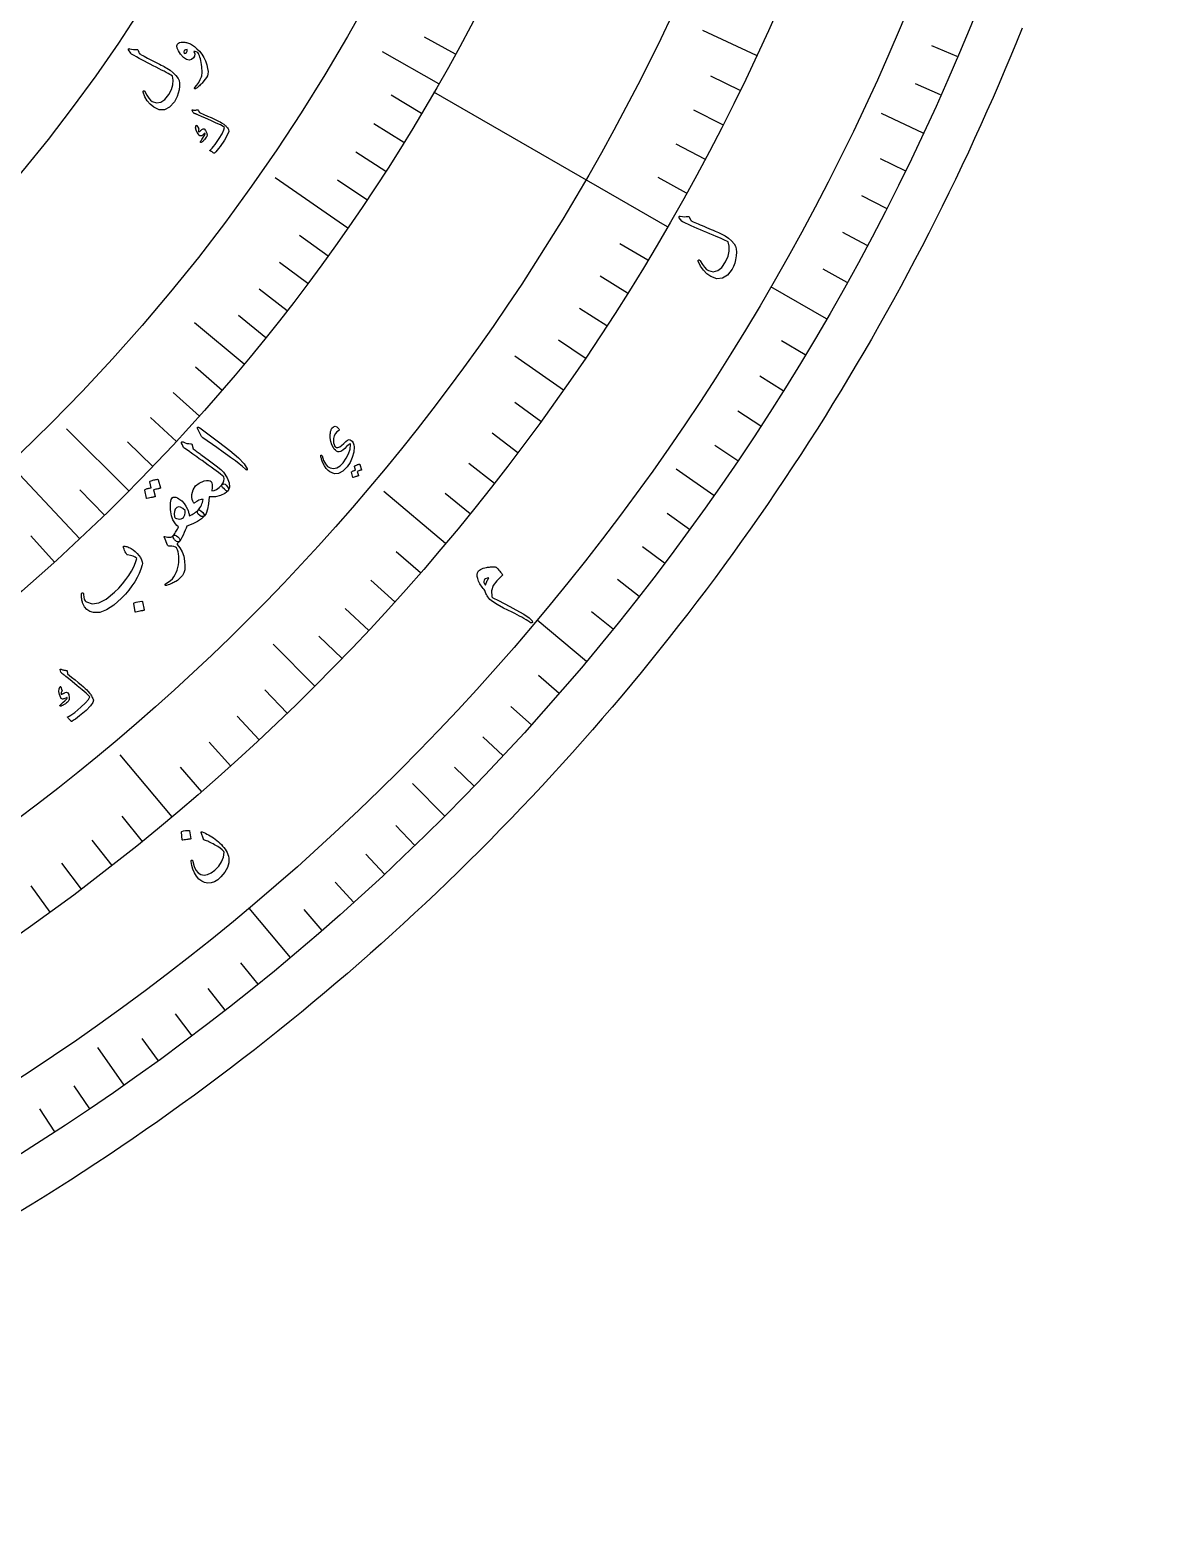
# Model space of a CAD drawing. Header units: millimetres. Extents: x -140 to 140, y -140 to 181.
# Drawn here: x 73.3 to 137.2, y -137.2 to -52.1 of the extents above; entities that cross this region are included whole.
import ezdxf

# ---------------------------------------------------------------- set-up
doc = ezdxf.new("R2010")
doc.units = ezdxf.units.MM
for name, color, linetype in [('CUT_OUTER', 1, 'Continuous'), ('ENGRAVE', 7, 'Continuous'), ('ENGRAVE_FINE', 8, 'Continuous'), ('TEXT', 5, 'Continuous')]:
    doc.layers.add(name, color=color, linetype=linetype)

msp = doc.modelspace()

# ---------------------------------------------------------------- linework, layer by layer
at = {"layer": 'CUT_OUTER'}
msp.add_lwpolyline([(129.9909, -51.9844), (129.6694, -52.781), (129.3431, -53.5757), (129.012, -54.3683), (128.6759, -55.1589), (128.3351, -55.9474), (127.9894, -56.7338), (127.6388, -57.518), (127.2835, -58.3001), (126.9234, -59.08), (126.5585, -59.8577), (126.1888, -60.6331), (125.8144, -61.4063), (125.4353, -62.1771), (125.0514, -62.9456), (124.6628, -63.7117), (124.2695, -64.4754), (123.8716, -65.2367), (123.469, -65.9955), (123.0617, -66.7519), (122.6498, -67.5057), (122.2333, -68.257), (121.8122, -69.0057), (121.3865, -69.7519), (120.9562, -70.4954), (120.5214, -71.2362), (120.082, -71.9744), (119.6381, -72.7098), (119.1897, -73.4426), (118.7368, -74.1725), (118.2795, -74.8997), (117.8177, -75.624), (117.3515, -76.3455), (116.8808, -77.0641), (116.4057, -77.7798), (115.9263, -78.4926), (115.4425, -79.2025), (114.9544, -79.9093), (114.4619, -80.6131), (113.9651, -81.314), (113.464, -82.0117), (112.9587, -82.7064), (112.4491, -83.3979), (111.9352, -84.0863), (111.4172, -84.7715), (110.8949, -85.4536), (110.3685, -86.1324), (109.8379, -86.808), (109.3032, -87.4803), (108.7644, -88.1494), (108.2215, -88.8151), (107.6745, -89.4774), (107.1234, -90.1364), (106.5683, -90.792), (106.0092, -91.4442), (105.4462, -92.0929), (104.8791, -92.7382), (104.3081, -93.38), (103.7332, -94.0183), (103.1543, -94.653), (102.5716, -95.2841), (101.985, -95.9117), (101.3946, -96.5357), (100.8004, -97.156), (100.2023, -97.7727), (99.6005, -98.3857), (98.9949, -98.9949), (98.3857, -99.6005), (97.7727, -100.2023), (97.156, -100.8004), (96.5357, -101.3946), (95.9117, -101.985), (95.2841, -102.5716), (94.653, -103.1543), (94.0183, -103.7332), (93.38, -104.3081), (92.7382, -104.8791), (92.0929, -105.4462), (91.4442, -106.0092), (90.792, -106.5683), (90.1364, -107.1234), (89.4774, -107.6745), (88.8151, -108.2215), (88.1494, -108.7644), (87.4803, -109.3032), (86.808, -109.8379), (86.1324, -110.3685), (85.4536, -110.8949), (84.7715, -111.4172), (84.0863, -111.9352), (83.3979, -112.4491), (82.7064, -112.9587), (82.0117, -113.464), (81.314, -113.9651), (80.6131, -114.4619), (79.9093, -114.9544), (79.2025, -115.4425), (78.4926, -115.9263), (77.7798, -116.4057), (77.0641, -116.8808), (76.3455, -117.3515), (75.624, -117.8177), (74.8997, -118.2795), (74.1725, -118.7368), (73.4426, -119.1897), (72.7098, -119.6381)], dxfattribs=at)
at = {"layer": 'ENGRAVE'}
for points in [[(114.8292, -53.5457), (111.7586, -52.1139)], [(96.6628, -55.1724), (93.4529, -53.3402)], [(109.7254, -63.35), (96.3886, -55.65)], [(124.3454, -57.9832), (121.9664, -56.8739)], [(91.466, -63.4165), (87.3242, -60.5448)], [(118.8187, -68.6), (115.636, -66.7625)], [(76.1525, -81.1695), (64.6577, -68.9175)], [(85.5531, -71.1924), (82.7121, -68.8283)], [(103.7866, -72.6721), (101.0113, -70.7289)], [(78.9657, -78.4354), (75.3899, -74.8836)], [(112.3877, -78.6947), (110.2374, -77.189)], [(97.0578, -81.4412), (93.5187, -78.4715)], [(105.1013, -88.1905), (102.2861, -85.8282)], [(89.5904, -89.5904), (87.1948, -87.1948)], [(81.4412, -97.0578), (78.4715, -93.5187)], [(97.0151, -97.0151), (95.1589, -95.1589)], [(88.1905, -105.1013), (85.8282, -102.2861)], [(78.6947, -112.3877), (77.189, -110.2374)]]:
    msp.add_lwpolyline(points, dxfattribs=at)
for radius in [137.2, 137.2, 133.525, 126.7, 126.7, 121.31, 111.3, 111.3, 105.42, 94.5, 94.5]:
    msp.add_circle((0, 0), radius, dxfattribs=at)
at = {"layer": 'ENGRAVE_FINE'}
for points in [[(97.613, -53.4732), (95.8449, -52.5047)], [(126.2933, -53.6083), (124.8435, -52.9929)], [(113.8772, -55.5416), (112.2162, -54.7315)], [(125.3384, -55.8043), (123.8996, -55.1637)], [(95.6825, -56.8555), (93.9494, -55.8256)], [(112.8905, -57.5206), (111.2439, -56.6816)], [(94.6724, -58.522), (92.9576, -57.4619)], [(111.8695, -59.482), (110.2378, -58.6145)], [(93.6328, -60.1713), (91.9368, -59.0814)], [(123.3145, -60.1445), (121.8989, -59.4541)], [(92.5639, -61.803), (90.8873, -60.6836)], [(110.8143, -61.4254), (109.198, -60.5295)], [(122.2461, -62.2875), (120.8428, -61.5725)], [(90.3395, -65.0113), (88.7031, -63.8337)], [(121.1404, -64.4115), (119.7498, -63.6721)], [(108.6031, -65.2553), (107.0191, -64.3035)], [(89.1846, -66.5868), (87.5692, -65.3807)], [(107.4477, -67.1408), (105.8805, -66.1615)], [(119.9978, -66.5159), (118.6203, -65.7523)], [(88.0017, -68.1425), (86.4077, -66.9082)], [(106.2596, -69.0058), (104.7097, -67.9993)], [(86.7911, -69.6779), (85.219, -68.4158)], [(105.0391, -70.8497), (103.507, -69.8164)], [(117.6034, -70.6632), (116.2533, -69.852)], [(84.2881, -72.6856), (82.7614, -71.3691)], [(116.3522, -72.7049), (115.0165, -71.8703)], [(82.9965, -74.157), (81.4932, -72.8138)], [(102.5025, -74.4724), (101.0074, -73.3862)], [(115.0656, -74.7245), (113.7447, -73.8667)], [(81.6787, -75.6061), (80.1992, -74.2367)], [(80.3349, -77.0324), (78.8798, -75.6371)], [(101.1871, -76.25), (99.7112, -75.1378)], [(113.744, -76.7213), (112.4382, -75.8405)], [(99.841, -78.0043), (98.3847, -76.8666)], [(77.5714, -79.8146), (76.1663, -78.3689)], [(98.4644, -79.7349), (97.0282, -78.5719)], [(110.9971, -80.6441), (109.7229, -79.7184)], [(74.7092, -82.4998), (73.356, -81.0055)], [(109.5728, -82.569), (108.3149, -81.6212)], [(95.6217, -83.1227), (94.227, -81.9103)], [(94.1564, -84.7788), (92.7831, -83.5423)], [(108.1151, -84.4688), (106.874, -83.4991)], [(92.6625, -86.4092), (91.311, -85.1489)], [(106.6244, -86.3428), (105.4004, -85.3516)], [(91.1404, -88.0132), (89.811, -86.7295)], [(103.5462, -90.0113), (102.3575, -88.978)], [(88.0132, -91.1404), (86.7295, -89.811)], [(101.9595, -91.8047), (100.789, -90.7508)], [(86.4092, -92.6625), (85.1489, -91.311)], [(100.3417, -93.5702), (99.1898, -92.496)], [(84.7788, -94.1564), (83.5423, -92.7831)], [(83.1227, -95.6217), (81.9103, -94.227)], [(98.6934, -95.3071), (97.5605, -94.213)], [(79.7349, -98.4644), (78.5719, -97.0282)], [(95.3071, -98.6934), (94.213, -97.5605)], [(78.0043, -99.841), (76.8666, -98.3847)], [(93.5702, -100.3417), (92.496, -99.1898)], [(76.25, -101.1871), (75.1378, -99.7112)], [(74.4724, -102.5025), (73.3862, -101.0074)], [(91.8047, -101.9595), (90.7508, -100.789)], [(90.0113, -103.5462), (88.978, -102.3575)], [(86.3428, -106.6244), (85.3516, -105.4004)], [(84.4688, -108.1151), (83.4991, -106.874)], [(82.569, -109.5728), (81.6212, -108.3149)], [(80.6441, -110.9971), (79.7184, -109.7229)], [(76.7213, -113.744), (75.8405, -112.4382)], [(74.7245, -115.0656), (73.8667, -113.7447)]]:
    msp.add_lwpolyline(points, dxfattribs=at)
at = {"layer": 'TEXT'}
for points in [[(78.9421, -53.234), (78.9346, -53.2191), (78.9318, -53.2047), (78.9337, -53.1907), (78.9403, -53.1772), (78.9509, -53.1662), (78.9646, -53.1602), (78.9815, -53.159), (79.0015, -53.1627), (79.1157, -53.1877), (79.2193, -53.202), (79.3123, -53.2056), (79.3945, -53.1983), (79.4223, -53.1985), (79.4469, -53.2097), (79.4683, -53.2321), (79.4865, -53.2656), (79.4937, -53.284), (79.5008, -53.3017), (79.5077, -53.3185), (79.5145, -53.3346), (79.5208, -53.3496), (79.5264, -53.3635), (79.5314, -53.3763), (79.5357, -53.3879), (79.5442, -53.4083), (79.5576, -53.4278), (79.5758, -53.4463), (79.5989, -53.4639), (79.67, -53.5051), (79.7483, -53.5488), (79.8336, -53.5953), (79.9261, -53.6444), (80.0256, -53.6964), (80.1319, -53.7515), (80.2451, -53.8098), (80.365, -53.8712), (80.4858, -53.9308), (80.5988, -53.9876), (80.704, -54.0416), (80.8015, -54.0929), (80.8916, -54.1413), (80.9747, -54.1868), (81.0509, -54.2294), (81.1201, -54.2691), (81.3193, -54.395), (81.4941, -54.5351), (81.6442, -54.6896), (81.7696, -54.8587), (81.8279, -54.9808), (81.8576, -55.1294), (81.8587, -55.3043), (81.8308, -55.5056), (81.7812, -55.7109), (81.7198, -55.894), (81.6466, -56.0547), (81.5619, -56.1931), (81.2859, -56.4951), (80.9961, -56.6465), (80.6934, -56.6477), (80.3783, -56.4992), (80.181, -56.3351), (80.0146, -56.1364), (79.8786, -55.9032), (79.773, -55.6359), (79.7685, -55.618), (79.7686, -55.6027), (79.7735, -55.5899), (79.7832, -55.5798), (79.7962, -55.5709), (79.8087, -55.566), (79.8206, -55.5649), (79.8319, -55.5678), (79.847, -55.5747), (79.8596, -55.5842), (79.8696, -55.5962), (79.8771, -55.6108), (79.9891, -55.8208), (80.0942, -55.9855), (80.1928, -56.1046), (80.2849, -56.1782), (80.5381, -56.2583), (80.7815, -56.2186), (81.0148, -56.0585), (81.2373, -55.7781), (81.3905, -55.4928), (81.4778, -55.2215), (81.4994, -54.9646), (81.4556, -54.7224), (81.3847, -54.6793), (81.3009, -54.6307), (81.2039, -54.5764), (81.094, -54.5166), (80.9706, -54.4513), (80.8334, -54.3805), (80.6823, -54.3043), (80.5174, -54.2225), (80.3485, -54.1364), (80.1828, -54.0508), (80.0202, -53.9659), (79.8608, -53.8816), (79.7047, -53.7977), (79.552, -53.714), (79.4028, -53.6304), (79.2571, -53.547), (79.1132, -53.4721), (79.0984, -53.4611), (79.0856, -53.4493), (79.0748, -53.4367), (79.0659, -53.4234)], [(81.9142, -53.4717), (81.7931, -53.2895), (81.7243, -53.1333), (81.7079, -53.003), (81.7438, -52.8984), (81.7903, -52.8484), (81.8554, -52.8132), (81.9391, -52.7927), (82.0415, -52.787), (82.0975, -52.7886), (82.1527, -52.7938), (82.2069, -52.8026), (82.2602, -52.8151), (82.3133, -52.8305), (82.367, -52.8484), (82.4212, -52.8687), (82.476, -52.8915), (82.5908, -52.9535), (82.7151, -53.0435), (82.8489, -53.1615), (82.9921, -53.3077), (83.1293, -53.4762), (83.2452, -53.6613), (83.3397, -53.8631), (83.4126, -54.0816), (83.4618, -54.2936), (83.4843, -54.4692), (83.4802, -54.6082), (83.4496, -54.7107), (83.3967, -54.801), (83.3281, -54.8999), (83.2438, -55.0072), (83.1438, -55.1228), (83.091, -55.1801), (83.0407, -55.232), (82.9927, -55.2787), (82.9472, -55.32), (82.9044, -55.3566), (82.8647, -55.3891), (82.8281, -55.4174), (82.7946, -55.4417), (82.7715, -55.4538), (82.7514, -55.4592), (82.7344, -55.458), (82.7204, -55.4501), (82.7113, -55.4349), (82.7102, -55.4185), (82.717, -55.401), (82.7317, -55.3822), (82.8498, -55.2373), (82.9516, -55.0866), (83.0368, -54.93), (83.1056, -54.7677), (83.1215, -54.7141), (83.133, -54.6508), (83.1401, -54.5778), (83.1429, -54.4952), (83.1413, -54.4029), (83.1353, -54.3011), (83.1249, -54.1896), (83.11, -54.0686), (83.0916, -53.9479), (83.0709, -53.8372), (83.0478, -53.7365), (83.0224, -53.6459), (82.9942, -53.5654), (82.9631, -53.4951), (82.9288, -53.435), (82.8916, -53.3851), (82.8105, -53.3478), (82.7478, -53.3237), (82.7033, -53.3128), (82.6772, -53.315), (82.72, -53.458), (82.7115, -53.5829), (82.6518, -53.6897), (82.5409, -53.7781), (82.3994, -53.8182), (82.2478, -53.7804), (82.0861, -53.6648), (81.9142, -53.4717)], [(82.2965, -53.2052), (82.1873, -53.2179), (82.1216, -53.2616), (82.0994, -53.3362), (82.1204, -53.4418), (82.1975, -53.4169), (82.2525, -53.3691), (82.2856, -53.2985), (82.2965, -53.2052)], [(82.6123, -56.6606), (82.6501, -56.6653), (82.6869, -56.6685), (82.7226, -56.6699), (82.7574, -56.6697), (82.7912, -56.6677), (82.8242, -56.6637), (82.8564, -56.6577), (82.8879, -56.6497), (82.9031, -56.6488), (82.9164, -56.6542), (82.9279, -56.6658), (82.9374, -56.6836), (82.9841, -56.7834), (82.9895, -56.7937), (82.9945, -56.8018), (82.999, -56.8078), (83.0031, -56.8116), (83.2437, -56.914), (83.4602, -57.0077), (83.6527, -57.0929), (83.821, -57.1695), (83.965, -57.2377), (84.0843, -57.2976), (84.1789, -57.3491), (84.2487, -57.3924), (84.3767, -57.4796), (84.4158, -57.5096), (84.4536, -57.5416), (84.4903, -57.5757), (84.5258, -57.6118), (84.56, -57.6502), (84.5927, -57.6911), (84.6241, -57.7343), (84.6541, -57.78), (84.6619, -57.9012), (84.5846, -58.1039), (84.4214, -58.3876), (84.1715, -58.7517), (84.0886, -58.862), (84.0089, -58.962), (83.9325, -59.0515), (83.8593, -59.1307), (83.8503, -59.1363), (83.8413, -59.1384), (83.8323, -59.1372), (83.8233, -59.1325), (83.782, -59.1069), (83.7447, -59.0834), (83.7113, -59.0619), (83.6818, -59.0424), (83.6558, -59.0247), (83.6331, -59.0085), (83.6137, -58.994), (83.5974, -58.9809), (83.5887, -58.9731), (83.5858, -58.9659), (83.5886, -58.9595), (83.5973, -58.9537), (83.6582, -58.906), (83.7266, -58.8374), (83.8023, -58.7477), (83.8853, -58.637), (84.1212, -58.2978), (84.2887, -58.0208), (84.3886, -57.8066), (84.4213, -57.6556), (84.3417, -57.6015), (84.1863, -57.519), (83.9551, -57.408), (83.6482, -57.2683), (83.3397, -57.1303), (83.1059, -57.0266), (82.9466, -56.9572), (82.8619, -56.9225), (82.8383, -56.9136), (82.8163, -56.9052), (82.7957, -56.8975), (82.7767, -56.8903), (82.7593, -56.8838), (82.7438, -56.8781), (82.7301, -56.8732), (82.7183, -56.8691), (82.6936, -56.8587), (82.6725, -56.8451), (82.655, -56.8283), (82.6411, -56.8084), (82.5755, -56.6918), (82.5716, -56.6832), (82.5701, -56.6759), (82.5712, -56.6698), (82.5747, -56.6649), (82.5823, -56.6612), (82.5911, -56.6593), (82.6011, -56.659), (82.6123, -56.6606)], [(82.7978, -57.5491), (82.8018, -57.5447), (82.8067, -57.5419), (82.8124, -57.5407), (82.8189, -57.5409), (82.8236, -57.5428), (82.8282, -57.5455), (82.8327, -57.5491), (82.8371, -57.5536), (82.9372, -57.7031), (82.9465, -57.7194), (82.9524, -57.7338), (82.9549, -57.7462), (82.9538, -57.7567), (82.9406, -57.7954), (82.9336, -57.8313), (82.9329, -57.8645), (82.9384, -57.8948), (82.9453, -57.9049), (82.9588, -57.9071), (82.9786, -57.9014), (83.005, -57.8878), (83.0201, -57.8769), (83.0351, -57.8653), (83.0502, -57.853), (83.0653, -57.84), (83.0805, -57.8261), (83.0959, -57.8112), (83.1116, -57.7952), (83.1275, -57.7782), (83.2003, -57.7319), (83.2712, -57.7501), (83.3401, -57.8327), (83.4069, -57.9801), (83.4212, -58.0317), (83.4285, -58.0776), (83.4288, -58.1176), (83.4221, -58.1518), (83.4081, -58.1847), (83.3828, -58.2261), (83.3462, -58.276), (83.2984, -58.3344), (83.2733, -58.3636), (83.2484, -58.3906), (83.2236, -58.4153), (83.1989, -58.4377), (83.1749, -58.4581), (83.152, -58.4769), (83.1303, -58.4941), (83.1097, -58.5097), (83.094, -58.5172), (83.0799, -58.5204), (83.0672, -58.5195), (83.0561, -58.5143), (83.0471, -58.5055), (83.0432, -58.4956), (83.0445, -58.4845), (83.051, -58.4722), (83.0738, -58.4346), (83.1003, -58.3925), (83.1305, -58.3457), (83.1644, -58.2943), (83.2275, -58.1983), (83.2732, -58.1208), (83.3015, -58.0619), (83.3124, -58.0217), (83.3123, -58.0153), (83.3098, -58.0103), (83.305, -58.0064), (83.2979, -58.0039), (83.2926, -58.0035), (83.2862, -58.0054), (83.2789, -58.0093), (83.2705, -58.0155), (83.2002, -58.0776), (83.1693, -58.1025), (83.139, -58.1211), (83.1092, -58.1333), (83.08, -58.1392), (83.0498, -58.1404), (83.0232, -58.1349), (83.0003, -58.1229), (82.9809, -58.1044), (82.8674, -57.9551), (82.7991, -57.8128), (82.7759, -57.6775), (82.7978, -57.5491)], [(110.4065, -62.8205), (110.3973, -62.8053), (110.3932, -62.7902), (110.3942, -62.775), (110.4002, -62.76), (110.4106, -62.7474), (110.4248, -62.7398), (110.4426, -62.7371), (110.4642, -62.7395), (110.5879, -62.7566), (110.6993, -62.7633), (110.7986, -62.7593), (110.8856, -62.7448), (110.9152, -62.7426), (110.9422, -62.7526), (110.9668, -62.7747), (110.9888, -62.8089), (110.998, -62.828), (111.0069, -62.8463), (111.0156, -62.8637), (111.024, -62.8802), (111.0319, -62.8958), (111.039, -62.9101), (111.0454, -62.9234), (111.0509, -62.9354), (111.0615, -62.9564), (111.0772, -62.9761), (111.0981, -62.9944), (111.1242, -63.0113), (111.2031, -63.0492), (111.2899, -63.0895), (111.3844, -63.132), (111.4868, -63.1767), (111.5968, -63.224), (111.7143, -63.274), (111.8394, -63.3269), (111.9719, -63.3825), (112.1052, -63.4361), (112.23, -63.4875), (112.3463, -63.5365), (112.4541, -63.5831), (112.5538, -63.6274), (112.6458, -63.6691), (112.7303, -63.7083), (112.807, -63.745), (113.0291, -63.8629), (113.2262, -63.9979), (113.3983, -64.1502), (113.5453, -64.3199), (113.6172, -64.445), (113.6609, -64.6004), (113.6763, -64.7862), (113.6633, -65.0022), (113.6275, -65.2242), (113.5774, -65.4236), (113.5131, -65.6002), (113.4347, -65.754), (113.1669, -66.0973), (112.8718, -66.2822), (112.5503, -66.3088), (112.2026, -66.1776), (111.9789, -66.0199), (111.785, -65.8228), (111.6208, -65.5863), (111.4859, -65.3108), (111.4796, -65.2922), (111.4785, -65.2759), (111.4827, -65.2619), (111.4921, -65.2503), (111.5052, -65.2397), (111.518, -65.2334), (111.5306, -65.2313), (111.543, -65.2334), (111.5595, -65.2394), (111.5737, -65.2484), (111.5854, -65.2604), (111.5946, -65.2753), (111.7313, -65.4893), (111.8569, -65.6555), (111.9718, -65.7739), (112.076, -65.8443), (112.3519, -65.9082), (112.6073, -65.8456), (112.8419, -65.6561), (113.0549, -65.3398), (113.1941, -65.0242), (113.2646, -64.7288), (113.2666, -64.4541), (113.2003, -64.2002), (113.1215, -64.16), (113.0284, -64.115), (112.9209, -64.0652), (112.7992, -64.0104), (112.6626, -63.9509), (112.511, -63.8867), (112.3441, -63.8178), (112.1621, -63.7443), (111.9755, -63.6663), (111.7923, -63.5888), (111.6125, -63.5117), (111.4361, -63.435), (111.2632, -63.3585), (111.094, -63.2819), (110.9285, -63.2051), (110.7667, -63.1283), (110.6075, -63.0604), (110.5909, -63.0499), (110.5764, -63.0384), (110.5638, -63.0259), (110.5533, -63.0124)], [(82.9276, -74.9502), (82.8875, -74.8463), (82.8886, -74.793), (82.9309, -74.7901), (83.0146, -74.8378), (84.0743, -75.6286), (84.7241, -76.1146), (85.2154, -76.5337), (85.5474, -76.8869), (85.7198, -77.1744), (85.7273, -77.2052), (85.7271, -77.2265), (85.7193, -77.2382), (85.7039, -77.2402), (85.6858, -77.2367), (85.6661, -77.228), (85.6446, -77.2142), (85.6215, -77.1952), (85.4486, -77.0393), (85.2581, -76.882), (85.0498, -76.7232), (84.824, -76.5629), (84.7659, -76.5199), (84.6077, -76.4055), (84.3493, -76.2194), (83.9911, -75.9616), (83.1917, -75.3952), (83.1516, -75.3624), (83.1181, -75.3284), (83.091, -75.2932), (83.0705, -75.2569)], [(90.9385, -74.9985), (90.8381, -75.0611), (90.7571, -75.1566), (90.6955, -75.2851), (90.6531, -75.4466), (90.6434, -75.5635), (90.6538, -75.6765), (90.6845, -75.7856), (90.7354, -75.8908), (90.7486, -75.9081), (90.7654, -75.9227), (90.7855, -75.9344), (90.8092, -75.9434), (90.9017, -75.9487), (91.0042, -75.9134), (91.1166, -75.8375), (91.239, -75.7209), (91.3582, -75.6046), (91.4595, -75.5322), (91.543, -75.5038), (91.6086, -75.5195), (91.7087, -75.5977), (91.7799, -75.689), (91.8222, -75.7934), (91.8356, -75.911), (91.8051, -76.2247), (91.727, -76.5221), (91.6014, -76.8027), (91.4283, -77.0664), (91.1896, -77.3124), (90.9465, -77.4414), (90.6997, -77.4535), (90.4493, -77.3491), (90.3385, -77.2606), (90.2349, -77.145), (90.1384, -77.0023), (90.049, -76.8326), (90.0273, -76.7817), (90.0073, -76.7314), (89.9891, -76.6817), (89.9726, -76.6327), (89.9579, -76.584), (89.9447, -76.5354), (89.9333, -76.4867), (89.9236, -76.4382), (89.922, -76.4152), (89.9266, -76.3997), (89.9373, -76.3918), (89.9542, -76.3913), (89.9702, -76.3967), (89.9831, -76.4056), (89.993, -76.4182), (89.9997, -76.4345), (90.0826, -76.6926), (90.1857, -76.892), (90.3093, -77.0324), (90.4537, -77.1136), (90.6507, -77.1464), (90.8406, -77.1096), (91.0233, -77.003), (91.1983, -76.8266), (91.3833, -76.5676), (91.517, -76.307), (91.5994, -76.0451), (91.6306, -75.7824), (91.6297, -75.7643), (91.6235, -75.7527), (91.6121, -75.7475), (91.5953, -75.7486), (91.548, -75.7704), (91.4813, -75.821), (91.3952, -75.9002), (91.2896, -76.0082), (91.1772, -76.1138), (91.0753, -76.1808), (90.984, -76.2093), (90.9032, -76.1994), (90.8286, -76.1636), (90.7605, -76.1139), (90.699, -76.0504), (90.6439, -75.973), (90.5552, -75.7975), (90.4966, -75.6085), (90.4678, -75.4059), (90.4688, -75.1896), (90.472, -75.1347), (90.4777, -75.0836), (90.486, -75.0362), (90.4967, -74.9926), (90.5096, -74.9528), (90.5244, -74.9169), (90.5412, -74.8847), (90.5598, -74.8564), (90.6532, -74.7627), (90.7494, -74.7372), (90.8484, -74.7801), (90.9502, -74.8914), (90.971, -74.9293), (90.976, -74.9598), (90.9652, -74.9829), (90.9385, -74.9985)], [(82.0881, -75.9479), (82.0478, -75.8624), (82.0154, -75.7949), (81.991, -75.7456), (81.9746, -75.7144), (81.9653, -75.6933), (81.9622, -75.6744), (81.9653, -75.6576), (81.9746, -75.643), (81.9902, -75.6311), (82.0085, -75.6261), (82.0295, -75.6281), (82.0532, -75.6371), (82.1675, -75.6831), (82.2792, -75.715), (82.3883, -75.7328), (82.4949, -75.7365), (82.5271, -75.7397), (82.5524, -75.7553), (82.5708, -75.7834), (82.5824, -75.824), (82.6266, -76.0221), (82.6868, -76.0667), (82.746, -76.1105), (82.8043, -76.1533), (82.8616, -76.1952), (82.9179, -76.2362), (82.9732, -76.2763), (83.0276, -76.3154), (83.0809, -76.3537), (83.5749, -76.7077), (83.9529, -76.9933), (84.2145, -77.2109), (84.3596, -77.3608), (84.5692, -77.6912), (84.6846, -77.9781), (84.7057, -78.2212), (84.6327, -78.4204), (84.629, -78.4244), (84.6253, -78.4283), (84.6217, -78.4323), (84.618, -78.4363), (84.5739, -78.4393), (84.5092, -78.4074), (84.4237, -78.3405), (84.3174, -78.2387), (84.281, -78.198), (84.2623, -78.1599), (84.2612, -78.1245), (84.2779, -78.0916), (84.351, -77.9726), (84.3921, -77.8554), (84.4011, -77.74), (84.3783, -77.6265), (84.2924, -77.5536), (84.1926, -77.473), (84.079, -77.3847), (83.9516, -77.2885), (83.811, -77.1848), (83.6581, -77.0737), (83.4928, -76.9552), (83.3151, -76.8293), (83.1417, -76.7042), (82.9855, -76.5921), (82.8465, -76.4931), (82.7247, -76.4072), (82.6205, -76.3339), (82.5344, -76.2727), (82.4662, -76.2237), (82.4162, -76.1868), (82.1555, -76.0175), (82.1322, -75.9981), (82.1132, -75.9801), (82.0985, -75.9634), (82.0881, -75.9479)], [(91.8552, -77.0342), (91.8547, -77.028), (91.8566, -77.0216), (91.8611, -77.015), (91.868, -77.0081), (91.9001, -76.9898), (91.9325, -76.9731), (91.9652, -76.958), (91.9982, -76.9447), (92.0318, -76.933), (92.0663, -76.9229), (92.1017, -76.9144), (92.138, -76.9075), (92.1471, -76.9078), (92.1545, -76.9108), (92.1602, -76.9165), (92.1643, -76.9248), (92.2583, -77.2245), (92.258, -77.2303), (92.2536, -77.2355), (92.2451, -77.2403), (92.2325, -77.2444), (92.2226, -77.2463), (92.2078, -77.2503), (92.188, -77.2565), (92.1632, -77.2649), (92.1332, -77.2755), (92.0976, -77.2883), (92.0564, -77.3034), (92.0097, -77.3207), (92.0801, -77.5556), (92.081, -77.5644), (92.077, -77.5715), (92.0682, -77.5768), (92.0547, -77.5805), (92.0429, -77.5836), (92.0248, -77.5889), (92.0004, -77.5963), (91.9695, -77.6059), (91.932, -77.618), (91.8876, -77.6328), (91.8362, -77.6505), (91.7779, -77.671), (91.7704, -77.6718), (91.7648, -77.6703), (91.7613, -77.6664), (91.7597, -77.6602), (91.6776, -77.3642), (91.6771, -77.358), (91.6791, -77.3516), (91.6835, -77.345), (91.6904, -77.3381), (91.7167, -77.3216), (91.7436, -77.3068), (91.7711, -77.2936), (91.7991, -77.282), (91.8276, -77.272), (91.8563, -77.2633), (91.8854, -77.256), (91.9146, -77.25)], [(80.1629, -77.9233), (80.1626, -77.9139), (80.1662, -77.9045), (80.1734, -77.8951), (80.1845, -77.8856), (80.2347, -77.8624), (80.2852, -77.8416), (80.3361, -77.8234), (80.3872, -77.8078), (80.4391, -77.7947), (80.4923, -77.7842), (80.5467, -77.7762), (80.6024, -77.7707), (80.6161, -77.7725), (80.6271, -77.7781), (80.6353, -77.7874), (80.6409, -77.8005), (80.7585, -78.2664), (80.7575, -78.2752), (80.7504, -78.2825), (80.7371, -78.2885), (80.7177, -78.2931), (80.7025, -78.2945), (80.6797, -78.2985), (80.6491, -78.3052), (80.6108, -78.3145), (80.5643, -78.3264), (80.5092, -78.3409), (80.4455, -78.358), (80.373, -78.3777), (80.4596, -78.7428), (80.4601, -78.7562), (80.4534, -78.7664), (80.4397, -78.7733), (80.4187, -78.7769), (80.4007, -78.78), (80.3727, -78.7854), (80.3349, -78.7933), (80.2873, -78.8035), (80.2293, -78.8165), (80.1606, -78.8327), (80.0811, -78.8522), (79.9908, -78.8749), (79.9793, -78.8751), (79.971, -78.872), (79.966, -78.8657), (79.9642, -78.856), (79.8655, -78.3969), (79.8653, -78.3875), (79.8689, -78.3781), (79.8762, -78.3687), (79.8873, -78.3593), (79.9286, -78.3381), (79.9706, -78.3195), (80.0134, -78.3034), (80.0569, -78.2899), (80.101, -78.2787), (80.1453, -78.2696), (80.19, -78.2625), (80.2349, -78.2576)], [(84.2779, -78.0916), (84.3402, -78.0417), (84.4023, -78.0265), (84.4643, -78.0461), (84.5261, -78.1004), (84.6017, -78.2062), (84.6446, -78.2948), (84.655, -78.3662), (84.6327, -78.4204), (84.4463, -78.588), (84.2027, -78.703), (83.9022, -78.7649), (83.5451, -78.7733), (83.5053, -79.1709), (83.4459, -79.4854), (83.3679, -79.7165), (83.2717, -79.8641), (83.2228, -79.8966), (83.1626, -79.904), (83.091, -79.8864), (83.0081, -79.8437), (82.9175, -79.7674), (82.8731, -79.6895), (82.8748, -79.6102), (82.9226, -79.5293), (82.9743, -79.4637), (83.0214, -79.3951), (83.0639, -79.3234), (83.1017, -79.2488), (83.1346, -79.1709), (83.1624, -79.0896), (83.185, -79.0049), (83.2024, -78.9167), (83.0832, -78.9321), (82.9612, -78.9716), (82.8365, -79.0353), (82.7089, -79.1231), (82.6952, -79.1291), (82.6805, -79.1276), (82.6646, -79.1184), (82.6476, -79.1017), (82.6058, -79.0264), (82.578, -78.9237), (82.5642, -78.7937), (82.5643, -78.6364), (82.6243, -78.3661), (82.7591, -78.1479), (82.969, -77.9814), (83.2544, -77.8661), (83.3957, -77.8359), (83.5113, -77.831), (83.6014, -77.8517), (83.6658, -77.8979), (83.7076, -77.9772), (83.7259, -78.0935), (83.7206, -78.2468), (83.6914, -78.4372), (83.8308, -78.4122), (83.9751, -78.3463), (84.1242, -78.2394), (84.2779, -78.0916)], [(81.4507, -78.8186), (81.4561, -78.8132), (81.4614, -78.8085), (81.4664, -78.8046), (81.4711, -78.8013), (81.4759, -78.7986), (81.4809, -78.796), (81.4862, -78.7937), (81.4917, -78.7916), (81.5672, -78.7836), (81.647, -78.7953), (81.731, -78.8267), (81.8192, -78.878), (81.9782, -79.0029), (82.1129, -79.1444), (82.2232, -79.3024), (82.309, -79.4771), (82.3264, -79.521), (82.3428, -79.5659), (82.3583, -79.6117), (82.3729, -79.6585), (82.3865, -79.7063), (82.3991, -79.7551), (82.4108, -79.8049), (82.4215, -79.8556), (82.4989, -79.816), (82.5721, -79.7762), (82.6414, -79.7362), (82.7065, -79.6959), (82.7674, -79.6553), (82.8237, -79.6139), (82.8754, -79.5719), (82.9226, -79.5293), (82.9455, -79.5176), (82.9768, -79.5214), (83.0164, -79.5407), (83.0645, -79.5755), (83.1775, -79.6726), (83.2498, -79.753), (83.2812, -79.8169), (83.2717, -79.8641), (83.1097, -80.0308), (82.889, -80.184), (82.6097, -80.3234), (82.2719, -80.4484), (82.2321, -80.5621), (82.1831, -80.685), (82.1248, -80.8171), (82.0574, -80.9583), (81.9869, -81.0966), (81.9271, -81.2047), (81.8782, -81.2826), (81.8402, -81.3304), (81.8135, -81.3468), (81.7791, -81.3499), (81.7372, -81.3397), (81.6876, -81.3162), (81.6618, -81.3002), (81.6376, -81.2826), (81.6151, -81.2633), (81.5943, -81.2423), (81.5746, -81.2202), (81.5557, -81.1973), (81.5375, -81.1737), (81.52, -81.1493), (81.4929, -81.0995), (81.48, -81.0562), (81.4814, -81.0195), (81.4971, -80.9894), (81.5417, -80.9248), (81.584, -80.8609), (81.6242, -80.7976), (81.6622, -80.7351), (81.6985, -80.6728), (81.7335, -80.6103), (81.7673, -80.5475), (81.7999, -80.4845), (81.7069, -80.4072), (81.6227, -80.314), (81.5475, -80.2051), (81.4811, -80.0805), (81.4365, -79.9711), (81.3996, -79.8586), (81.3704, -79.7431), (81.3489, -79.6244), (81.3355, -79.5021), (81.3307, -79.3758), (81.3344, -79.2455), (81.3466, -79.1111), (81.363, -79.0133), (81.3858, -78.9319), (81.415, -78.867), (81.4507, -78.8186)], [(81.6924, -79.3876), (81.61, -79.4825), (81.561, -79.6015), (81.5453, -79.7449), (81.563, -79.9127), (81.5808, -79.956), (81.6217, -79.991), (81.6859, -80.0177), (81.7733, -80.036), (81.8681, -80.0399), (81.9509, -80.0272), (82.0216, -79.998), (82.0803, -79.9523), (82.1272, -79.8853), (82.1591, -79.7961), (82.1758, -79.6849), (82.1772, -79.5516), (82.0425, -79.4319), (81.9168, -79.3647), (81.8001, -79.35), (81.6924, -79.3876)], [(78.7222, -81.5962), (78.7794, -81.6039), (78.8378, -81.6171), (78.8973, -81.6358), (78.9579, -81.6599), (79.0194, -81.6892), (79.0816, -81.7234), (79.1444, -81.7626), (79.2079, -81.8068), (79.3279, -81.9029), (79.4365, -82.0082), (79.5335, -82.1228), (79.6189, -82.2467), (79.6838, -82.368), (79.7232, -82.4785), (79.7371, -82.5782), (79.7253, -82.667), (79.6461, -82.9059), (79.5478, -83.1449), (79.4301, -83.384), (79.2933, -83.623), (79.1366, -83.8613), (78.9598, -84.0984), (78.7627, -84.334), (78.5453, -84.5681), (78.1026, -84.9689), (77.6855, -85.2387), (77.2953, -85.378), (76.9332, -85.3874), (76.7261, -85.3257), (76.5548, -85.2127), (76.4192, -85.0487), (76.319, -84.8339), (76.3037, -84.782), (76.2903, -84.7269), (76.279, -84.6686), (76.2698, -84.6071), (76.2625, -84.5424), (76.2573, -84.4745), (76.2541, -84.4034), (76.2529, -84.3291), (76.2544, -84.3064), (76.2605, -84.2877), (76.2712, -84.2731), (76.2863, -84.2626), (76.2987, -84.2578), (76.3122, -84.2573), (76.3269, -84.2611), (76.3429, -84.2693), (76.3557, -84.279), (76.3647, -84.2913), (76.3696, -84.3063), (76.3707, -84.3239), (76.3735, -84.3952), (76.3811, -84.4649), (76.3935, -84.533), (76.4106, -84.5994), (76.4334, -84.6571), (76.4623, -84.7066), (76.4973, -84.7479), (76.5384, -84.7809), (76.8669, -84.8937), (77.2445, -84.8389), (77.6706, -84.6155), (78.1434, -84.2226), (78.3817, -83.9832), (78.5973, -83.7429), (78.7904, -83.502), (78.9608, -83.2606), (79.1088, -83.0186), (79.2348, -82.7759), (79.3387, -82.5327), (79.4205, -82.289), (79.3276, -82.2246), (79.206, -82.1711), (79.0559, -82.1282), (78.8772, -82.0959), (78.8651, -82.088), (78.8474, -82.0687), (78.8242, -82.0378), (78.7956, -81.9955), (78.7938, -81.9902), (78.792, -81.9859), (78.7901, -81.9826), (78.7883, -81.9802), (78.7533, -81.9187), (78.7185, -81.846), (78.6838, -81.7618), (78.6493, -81.6664), (78.6429, -81.6334), (78.6529, -81.6107), (78.6793, -81.5983), (78.7222, -81.5962)], [(81.1722, -81.5276), (80.987, -81.1051), (80.9759, -81.0678), (80.9767, -81.0433), (80.9893, -81.0316), (81.0138, -81.0328), (81.0989, -81.0541), (81.1754, -81.0687), (81.2435, -81.0766), (81.3029, -81.0779), (81.3582, -81.0691), (81.4096, -81.0508), (81.4572, -81.023), (81.5009, -80.9856), (81.5514, -80.9558), (81.6114, -80.9583), (81.681, -80.9931), (81.7601, -81.0601), (81.8284, -81.1392), (81.8651, -81.21), (81.8703, -81.2724), (81.844, -81.3265), (81.8147, -81.359), (81.7838, -81.3909), (81.7516, -81.4224), (81.7178, -81.4533), (81.7138, -81.4603), (81.713, -81.4696), (81.7156, -81.4813), (81.7215, -81.4953), (81.8809, -81.6955), (82.0052, -81.9205), (82.0941, -82.1703), (82.1473, -82.4451), (82.1658, -82.7114), (82.1507, -82.936), (82.1022, -83.1186), (82.0205, -83.2591), (81.9231, -83.3706), (81.8272, -83.466), (81.7331, -83.5455), (81.6407, -83.609), (81.5917, -83.6362), (81.5381, -83.6641), (81.4799, -83.6926), (81.4172, -83.7218), (81.3496, -83.7509), (81.277, -83.7793), (81.1994, -83.8068), (81.1168, -83.8335), (81.0967, -83.8408), (81.0791, -83.8438), (81.064, -83.8425), (81.0514, -83.8369), (81.0371, -83.8269), (81.028, -83.8166), (81.0242, -83.8058), (81.0257, -83.7945), (81.0296, -83.7818), (81.0369, -83.7706), (81.0474, -83.7608), (81.0613, -83.7526), (81.2091, -83.6571), (81.3366, -83.5565), (81.4441, -83.4508), (81.5313, -83.3402), (81.605, -83.218), (81.6675, -83.089), (81.719, -82.9533), (81.7593, -82.811), (81.789, -82.6619), (81.8085, -82.5062), (81.8177, -82.3439), (81.8168, -82.1751), (81.8022, -82.0346), (81.7749, -81.9076), (81.735, -81.7941), (81.6825, -81.6941), (81.6224, -81.6478), (81.5331, -81.6155), (81.4147, -81.597), (81.2671, -81.5923), (81.2383, -81.5883), (81.2129, -81.5762), (81.1908, -81.556), (81.1722, -81.5276)], [(99.3046, -84.1339), (99.2519, -84.0712), (99.2009, -84.007), (99.1515, -83.9413), (99.1037, -83.8742), (99.0585, -83.8055), (99.0167, -83.7352), (98.9784, -83.6633), (98.9434, -83.5898), (98.8888, -83.4463), (98.8583, -83.3201), (98.8521, -83.2112), (98.8701, -83.1195), (98.9335, -83.0101), (99.0412, -82.9215), (99.1933, -82.8535), (99.3898, -82.8059), (99.4481, -82.7962), (99.5065, -82.7883), (99.5651, -82.7821), (99.6239, -82.7777), (99.683, -82.7747), (99.7428, -82.773), (99.8031, -82.7726), (99.864, -82.7735), (99.8976, -82.776), (99.9268, -82.7829), (99.9514, -82.7943), (99.9716, -82.8101), (100.0401, -82.8891), (100.101, -82.9601), (100.1541, -83.0231), (100.1996, -83.078), (100.2367, -83.1241), (100.2651, -83.1604), (100.2848, -83.187), (100.2956, -83.2038), (100.3041, -83.2302), (100.3029, -83.2544), (100.2921, -83.2764), (100.2716, -83.2961), (99.9777, -83.5629), (99.783, -83.8455), (99.6872, -84.1446), (99.6906, -84.4609), (99.699, -84.4901), (99.7119, -84.514), (99.7293, -84.5325), (99.7513, -84.5457), (100.0694, -84.6974), (100.396, -84.8605), (100.7309, -85.0352), (101.0743, -85.2215), (101.5256, -85.4845), (101.8328, -85.6949), (101.9956, -85.8531), (102.0137, -85.9591), (101.9906, -85.9767), (101.9578, -85.9783), (101.9152, -85.9641), (101.8629, -85.9339), (101.76, -85.8637), (101.6504, -85.7936), (101.534, -85.7237), (101.4108, -85.654), (101.2815, -85.5841), (101.1469, -85.5138), (101.0067, -85.443), (100.8612, -85.3717), (100.3739, -85.1318), (99.999, -84.9281), (99.7362, -84.7614), (99.5853, -84.6319), (99.5242, -84.561), (99.4709, -84.4921), (99.4254, -84.4253), (99.3876, -84.3606), (99.3571, -84.2987), (99.333, -84.2403), (99.3156, -84.1853), (99.3046, -84.1339)], [(99.3318, -83.8119), (99.3472, -83.7636), (99.3653, -83.7143), (99.3863, -83.6642), (99.41, -83.6131), (99.4364, -83.5613), (99.4652, -83.5091), (99.4964, -83.4564), (99.53, -83.4033), (99.4226, -83.4276), (99.3409, -83.4575), (99.2848, -83.4933), (99.2543, -83.535), (99.2378, -83.6012), (99.2452, -83.6694), (99.2766, -83.7396), (99.3318, -83.8119)], [(79.2404, -84.8755), (79.2408, -84.866), (79.245, -84.8565), (79.2531, -84.8471), (79.2649, -84.8379), (79.3713, -84.7964), (79.4796, -84.7658), (79.5899, -84.7461), (79.7022, -84.7374), (79.7158, -84.7394), (79.7259, -84.7446), (79.7325, -84.7532), (79.7356, -84.765), (79.8274, -85.239), (79.8271, -85.2526), (79.8197, -85.2628), (79.8052, -85.2694), (79.7837, -85.2725), (79.7651, -85.2752), (79.7363, -85.2801), (79.6973, -85.2871), (79.6482, -85.2962), (79.5883, -85.308), (79.5173, -85.3227), (79.4352, -85.3405), (79.3418, -85.3613), (79.3283, -85.3628), (79.3188, -85.3607), (79.3133, -85.3547), (79.3118, -85.3451)], [(75.0916, -88.6217), (75.1304, -88.6377), (75.1685, -88.6517), (75.2061, -88.6636), (75.243, -88.6734), (75.2795, -88.681), (75.3157, -88.6864), (75.3517, -88.6893), (75.3873, -88.69), (75.4037, -88.6934), (75.4163, -88.703), (75.4251, -88.7186), (75.4301, -88.7403), (75.4506, -88.8598), (75.4534, -88.8723), (75.4563, -88.8823), (75.4594, -88.89), (75.4627, -88.8952), (75.6883, -89.0736), (75.8908, -89.2358), (76.0704, -89.382), (76.2268, -89.5121), (76.3598, -89.6262), (76.469, -89.7243), (76.5544, -89.8065), (76.616, -89.8727), (76.7265, -90.0023), (76.7592, -90.0454), (76.7901, -90.0903), (76.8191, -90.1371), (76.8463, -90.1858), (76.8714, -90.2365), (76.8944, -90.2893), (76.9151, -90.3443), (76.9337, -90.4014), (76.9069, -90.5323), (76.7661, -90.7249), (76.5108, -90.9787), (76.1403, -91.2926), (76.0205, -91.3857), (75.907, -91.4686), (75.8, -91.5415), (75.6995, -91.6044), (75.6883, -91.6077), (75.6781, -91.6074), (75.6689, -91.6034), (75.6607, -91.5959), (75.6243, -91.5568), (75.5915, -91.521), (75.5623, -91.4885), (75.5366, -91.4593), (75.5141, -91.433), (75.4947, -91.4093), (75.4783, -91.3882), (75.4648, -91.3697), (75.4578, -91.3589), (75.4568, -91.3504), (75.4617, -91.3444), (75.4726, -91.3408), (75.551, -91.3078), (75.6434, -91.2547), (75.7497, -91.1815), (75.8698, -91.088), (76.2182, -90.7964), (76.4762, -90.551), (76.6443, -90.3527), (76.7228, -90.2019), (76.654, -90.1214), (76.513, -89.9889), (76.2999, -89.8041), (76.0148, -89.5669), (75.7274, -89.331), (75.5093, -89.1532), (75.3604, -89.0334), (75.2806, -88.972), (75.2581, -88.9557), (75.2371, -88.9405), (75.2175, -88.9263), (75.1994, -88.9132), (75.1829, -88.9012), (75.1681, -88.8907), (75.155, -88.8815), (75.1437, -88.8738), (75.1204, -88.8556), (75.102, -88.835), (75.0883, -88.8122), (75.0793, -88.787), (75.0435, -88.6442), (75.0418, -88.6339), (75.0424, -88.6257), (75.0453, -88.6196), (75.0505, -88.6155), (75.0597, -88.6137), (75.0696, -88.6142), (75.0802, -88.6168), (75.0916, -88.6217)], [(75.0307, -89.6187), (75.0362, -89.6152), (75.0422, -89.6136), (75.0486, -89.6139), (75.0555, -89.6161), (75.0599, -89.6194), (75.064, -89.6236), (75.0677, -89.6288), (75.0711, -89.6348), (75.134, -89.8225), (75.1392, -89.8425), (75.1413, -89.8594), (75.1403, -89.8733), (75.1361, -89.8841), (75.1108, -89.9214), (75.093, -89.9575), (75.0826, -89.9925), (75.0797, -90.0263), (75.0842, -90.0391), (75.0978, -90.0453), (75.1205, -90.045), (75.1524, -90.0381), (75.1716, -90.0309), (75.1909, -90.023), (75.2105, -90.0143), (75.2303, -90.0048), (75.2504, -89.9945), (75.2711, -89.9831), (75.2924, -89.9707), (75.3142, -89.9573), (75.4049, -89.9292), (75.4749, -89.969), (75.524, -90.0766), (75.5522, -90.2524), (75.5525, -90.3114), (75.547, -90.3622), (75.5357, -90.4047), (75.5187, -90.439), (75.4942, -90.4699), (75.4554, -90.5066), (75.4022, -90.5489), (75.3345, -90.597), (75.2994, -90.6208), (75.2651, -90.6423), (75.2317, -90.6613), (75.199, -90.6779), (75.1676, -90.6926), (75.1379, -90.706), (75.1099, -90.7179), (75.0835, -90.7285), (75.0647, -90.7319), (75.0487, -90.7313), (75.0356, -90.7266), (75.0253, -90.7179), (75.0182, -90.706), (75.017, -90.6943), (75.0216, -90.6829), (75.032, -90.6717), (75.0671, -90.6385), (75.1075, -90.6014), (75.1531, -90.5604), (75.2039, -90.5157), (75.2987, -90.4321), (75.3696, -90.3631), (75.4167, -90.3088), (75.44, -90.2692), (75.4416, -90.2624), (75.4405, -90.2563), (75.4365, -90.2509), (75.4297, -90.2461), (75.4241, -90.2442), (75.4169, -90.2443), (75.4079, -90.2464), (75.3973, -90.2505), (75.3047, -90.2961), (75.2647, -90.3136), (75.2271, -90.3245), (75.1919, -90.3289), (75.1592, -90.3267), (75.1268, -90.3192), (75.1002, -90.3057), (75.0793, -90.2863), (75.0642, -90.261), (74.9869, -90.0697), (74.9556, -89.899), (74.9702, -89.7486), (75.0307, -89.6187)], [(81.9616, -97.9334), (81.9623, -97.9246), (81.9666, -97.9161), (81.9743, -97.9079), (81.9856, -97.9001), (82.0853, -97.8685), (82.1864, -97.8472), (82.289, -97.8362), (82.3929, -97.8355), (82.4054, -97.8382), (82.4145, -97.8438), (82.4203, -97.8521), (82.4228, -97.8632), (82.4906, -98.3085), (82.4898, -98.3211), (82.4826, -98.33), (82.469, -98.3352), (82.449, -98.3367), (82.4318, -98.338), (82.405, -98.3406), (82.3688, -98.3446), (82.3231, -98.3498), (82.2675, -98.3568), (82.2014, -98.3659), (82.125, -98.377), (82.0381, -98.3902), (82.0256, -98.3908), (82.0169, -98.3882), (82.012, -98.3823), (82.011, -98.3733)], [(83.1563, -97.9186), (83.2436, -97.9565), (83.3323, -97.998), (83.4226, -98.0433), (83.5144, -98.0921), (83.6077, -98.1455), (83.7024, -98.2044), (83.7985, -98.2687), (83.896, -98.3384), (83.9902, -98.4104), (84.0794, -98.4853), (84.1637, -98.5632), (84.2431, -98.644), (84.3178, -98.728), (84.3879, -98.8155), (84.4535, -98.9065), (84.5145, -99.0009), (84.5717, -99.1059), (84.6162, -99.21), (84.6483, -99.3131), (84.6677, -99.4153), (84.6675, -99.6857), (84.5929, -99.9549), (84.4438, -100.2227), (84.2201, -100.4888), (84.0339, -100.6523), (83.8464, -100.7663), (83.6576, -100.8306), (83.4678, -100.8454), (83.2879, -100.8113), (83.1207, -100.7353), (82.9664, -100.6176), (82.8247, -100.4582), (82.7033, -100.2657), (82.6124, -100.0596), (82.5516, -99.84), (82.521, -99.6068), (82.5218, -99.5766), (82.5285, -99.5546), (82.5412, -99.5408), (82.5599, -99.5352), (82.5828, -99.5367), (82.6006, -99.5507), (82.6131, -99.5772), (82.6206, -99.6162), (82.6843, -99.889), (82.7807, -100.1026), (82.91, -100.257), (83.0725, -100.3519), (83.254, -100.3854), (83.4474, -100.3563), (83.6525, -100.2644), (83.8692, -100.1097), (84.0947, -99.8794), (84.259, -99.6312), (84.362, -99.3653), (84.4038, -99.082), (84.4029, -99.0741), (84.3989, -99.0646), (84.392, -99.0535), (84.382, -99.0408), (84.2942, -98.949), (84.1781, -98.854), (84.0335, -98.7558), (83.8606, -98.6543), (83.7705, -98.6058), (83.6858, -98.5614), (83.6063, -98.5213), (83.5321, -98.4853), (83.4631, -98.4541), (83.3994, -98.4279), (83.3408, -98.4069), (83.2874, -98.391), (83.2607, -98.3817), (83.24, -98.3699), (83.2253, -98.3554), (83.2166, -98.3383), (83.0893, -97.9556), (83.0859, -97.9298), (83.096, -97.9151), (83.1194, -97.9113), (83.1563, -97.9186)]]:
    msp.add_lwpolyline(points, close=True, dxfattribs=at)

doc.saveas('drawing.dxf')
